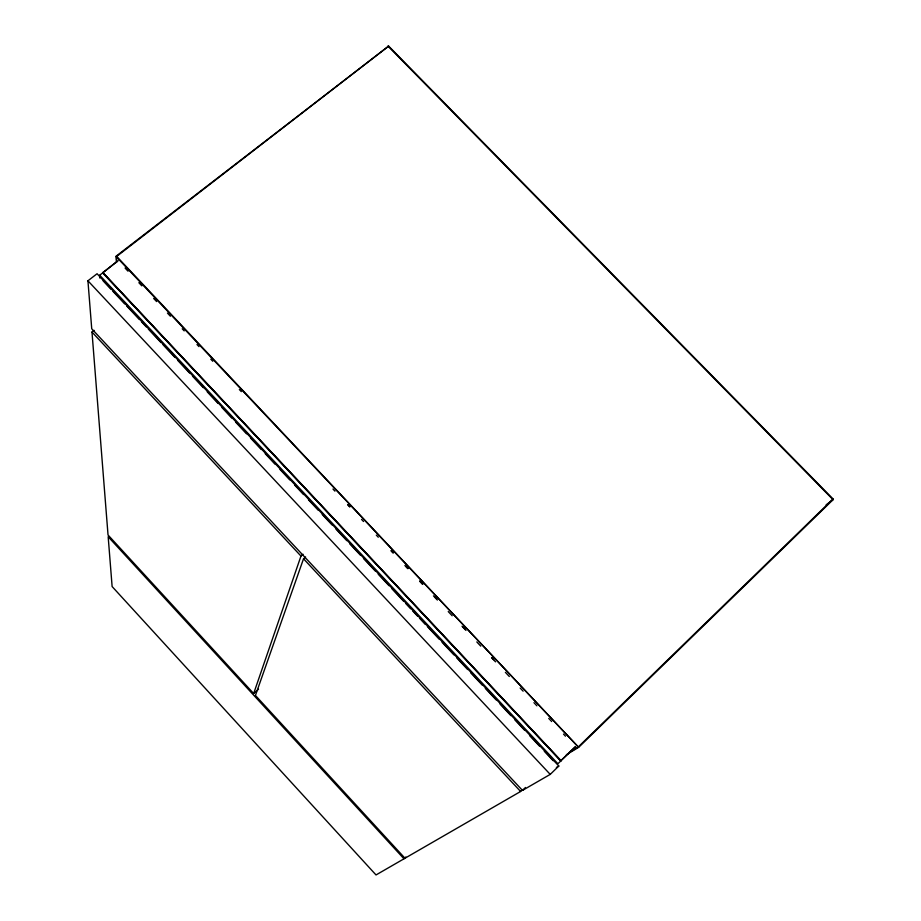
<?xml version="1.0" encoding="UTF-8"?>
<svg xmlns="http://www.w3.org/2000/svg" width="921" height="921" viewBox="0 0 921 921"><rect width="100%" height="100%" fill="white"/><g stroke="black" fill="none" stroke-linecap="round" stroke-linejoin="round"><path stroke-width="1.38" d="M575.452 746.885L560.82 760.758L102.795 272.731L116.932 261.495M94.103 330.374L91.985 332.032L108.033 534.997L253.666 693.525L300.971 556.054L303.044 554.246M305.588 556.986L303.527 558.782L255.439 695.447L404.975 858.234L520.618 791.484L522.621 789.539M102.795 272.731L118.176 260.712M116.495 262.485L116.322 256.015L388.65 46.119L833.033 498.952L578.388 746.827L569.27 752.48M575.337 746.666L560.82 760.758M550.228 774.388L558.817 766.03L97.073 273.733L87.932 280.801L91.732 328.797L522.483 790.402L550.228 774.388L87.932 280.801M522.483 790.402L525.5 787.478M403.997 858.809L108.171 536.747L112.12 586.55L376.021 874.95L403.997 858.809L405.885 856.99M253.666 693.525L258.513 689.207M99.675 275.241L102.703 272.892L560.774 760.976L557.919 763.751L99.675 275.241L99.848 278.05M826.149 504.8L833.068 499.689L833.033 498.952M566.369 754.736L578.641 747.345L833.068 499.689L387.925 46.05M556.365 767.469L558.817 766.03M388.65 46.119L116.265 256.74L578.641 747.345L116.322 256.015L116.483 260.309M102.818 272.42L561.165 760.781M347.885 504.65L349.853 506.746M391.229 550.723L393.198 552.819M406.011 566.438L407.98 568.533M419.803 581.093L422.751 584.236M434.574 596.796L436.542 598.892M463.148 627.166L465.117 629.262M491.71 657.536L493.679 659.632M125.072 268.046L128.031 271.188M138.864 282.712L141.822 285.855M153.646 298.416L156.605 301.558M167.438 313.082L170.397 316.225M182.22 328.785L184.188 330.881M196.99 344.5L198.971 346.595M210.794 359.167L212.763 361.262M239.356 389.537L241.337 391.632M332.965 489.028L334.933 491.123M347.735 504.743L349.715 506.838M361.539 519.398L363.507 521.493M376.309 535.113L378.289 537.208M391.091 550.816L393.06 552.911M404.883 565.482L407.842 568.625M419.665 581.197L422.624 584.328M433.457 595.852L437.394 600.043M448.239 611.567L452.176 615.758M462.031 626.222L465.968 630.413M476.813 641.937L480.75 646.128M491.584 657.64L495.533 661.831M505.387 672.307L509.325 676.498M520.158 688.022L523.116 691.164M533.95 702.677L536.908 705.82M548.732 718.392L551.691 721.534M563.514 734.095L565.482 736.19M103.094 280.813L110.946 289.206M112.915 291.301L124.703 303.872M126.672 305.968L139.451 319.587M141.408 321.682L146.324 326.92M148.293 329.016L161.071 342.635M163.029 344.73L174.829 357.302M177.776 360.445L189.565 373.017M192.512 376.159L203.322 387.683M207.248 391.874L218.058 403.398M221.996 407.589L231.816 418.076M235.753 422.267L246.552 433.791M250.489 437.982L261.299 449.506M265.225 453.696L275.057 464.172M279.972 469.411L289.793 479.887M294.708 485.125L303.55 494.554M308.466 499.792L318.286 510.269M322.223 514.459L332.044 524.935M335.981 529.126L346.791 540.65M349.738 543.793L360.548 555.328M363.496 558.471L375.284 571.043M378.232 574.186L389.042 585.71M391.989 588.853L403.778 601.425M405.747 603.52L410.662 608.758M412.631 610.853L417.535 616.091M419.504 618.187L425.398 624.473M427.367 626.568L439.156 639.139M442.103 642.282L453.903 654.854M456.851 657.997L467.649 669.521M470.608 672.664L482.397 685.247M485.344 688.39L496.154 699.914M500.08 704.105L510.89 715.629M514.827 719.819L524.648 730.295M529.563 735.534L539.384 746.01M544.299 751.248L553.141 760.677M91.985 332.032L300.971 556.054M303.527 558.782L520.618 791.484"/></g></svg>
